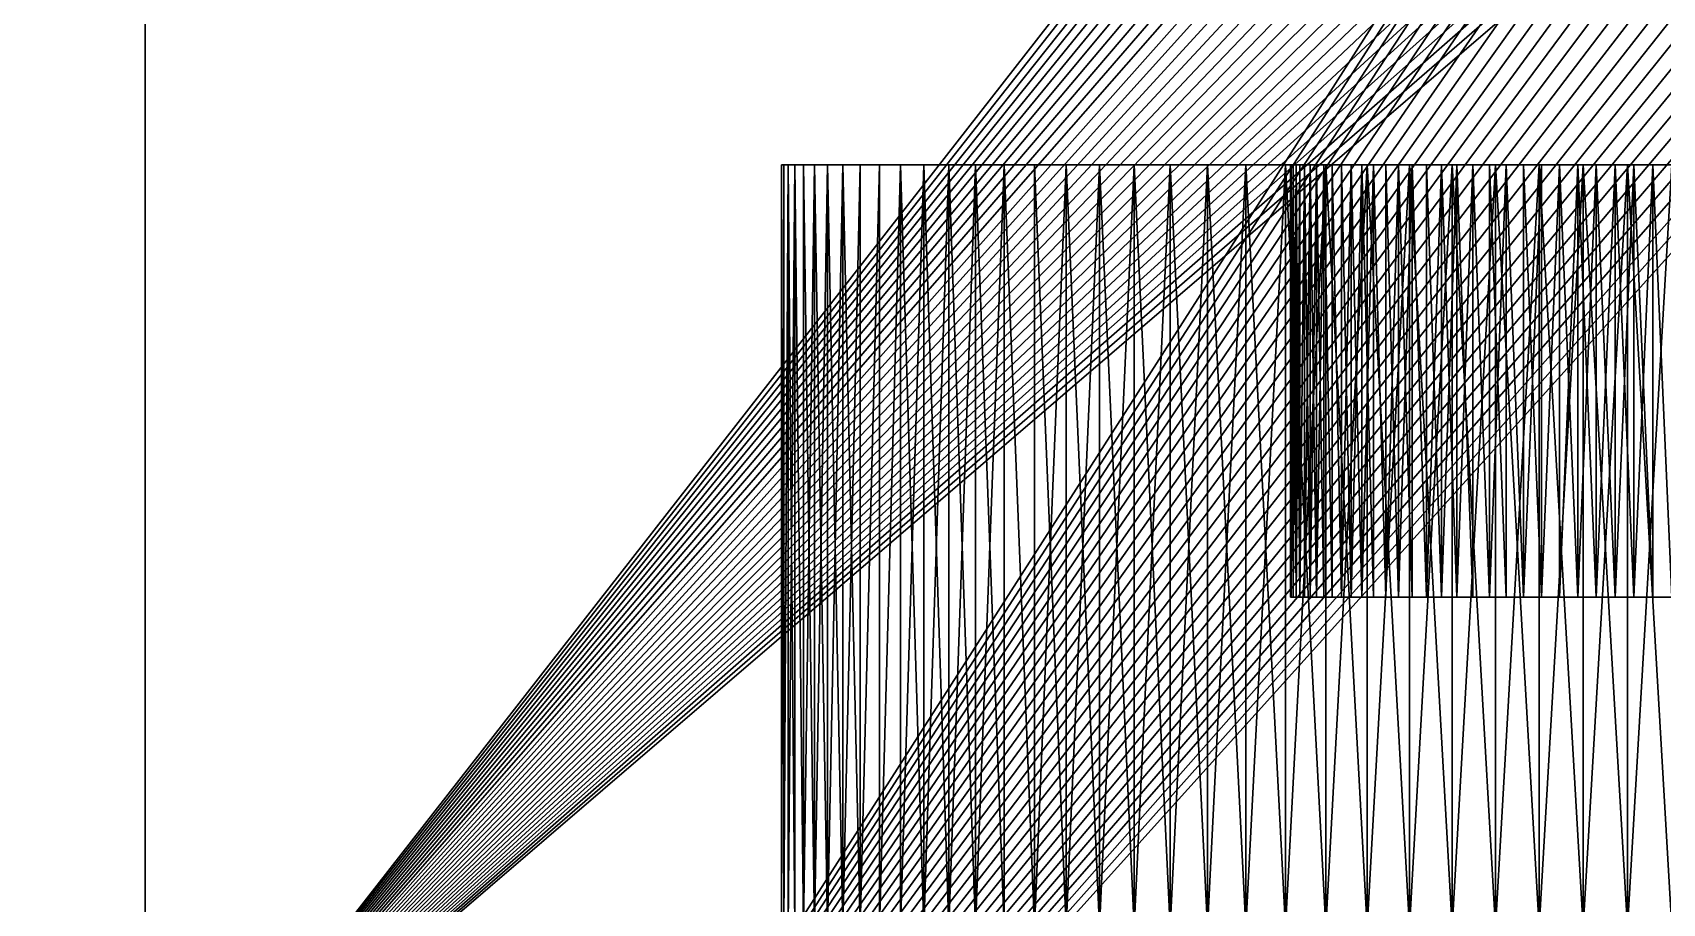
# Model space of a CAD drawing. Header units: millimetres. Extents: x 0 to 520, y -2 to 382.
# Drawn here: x 322.56 to 328.96, y 24.1 to 27.52 of the extents above; entities that cross this region are included whole.
import ezdxf

# ---------------------------------------------------------------- set-up
doc = ezdxf.new("R2010")
doc.units = ezdxf.units.MM

msp = doc.modelspace()

# ---------------------------------------------------------------- linework, layer by layer
at = {"layer": 'BRASS', "color": 52}
for points in [[(509.2, 369.2, 103), (10.8, 369.2, 103), (10.8, 10.8, 103)], [(509.2, 369.2, 103), (10.8, 10.8, 103), (509.2, 10.8, 103)], [(499.5, 20.5, 86), (20.5, 20.5, 86), (185.0411, 35.3505, 86)], [(499.5, 20.5, 86), (185.0411, 35.3505, 86), (334.9589, 35.3505, 86)]]:
    msp.add_3dface(points, dxfattribs=at)
at = {"layer": 'STEEL', "color": 8}
for points in [[(323, 23, 83), (323, 48, 83), (332.75, 35.5, 83)], [(323, 23, 83), (323, 20, 86), (323, 48, 86)], [(323, 23, 83), (323, 48, 86), (323, 48, 83)], [(323, 48, 86), (323, 20, 86), (332.7612, 35.276, 86)], [(323, 23, 83), (332.75, 35.5, 83), (332.7528, 35.3878, 83)], [(323, 23, 83), (332.7528, 35.3878, 83), (332.7612, 35.276, 83)], [(323, 23, 83), (332.7612, 35.276, 83), (332.7751, 35.1647, 83)], [(332.7612, 35.276, 86), (323, 20, 86), (332.7751, 35.1647, 86)], [(323, 23, 83), (332.7751, 35.1647, 83), (332.7946, 35.0542, 83)], [(332.7751, 35.1647, 86), (323, 20, 86), (332.7946, 35.0542, 86)], [(323, 23, 83), (332.7946, 35.0542, 83), (332.8196, 34.9448, 83)], [(332.7946, 35.0542, 86), (323, 20, 86), (332.8196, 34.9448, 86)], [(323, 23, 83), (332.8196, 34.9448, 83), (332.85, 34.8368, 83)], [(332.8196, 34.9448, 86), (323, 20, 86), (332.85, 34.8368, 86)], [(323, 23, 83), (332.85, 34.8368, 83), (332.8857, 34.7305, 83)], [(332.85, 34.8368, 86), (323, 20, 86), (332.8857, 34.7305, 86)], [(323, 23, 83), (332.8857, 34.7305, 83), (332.9267, 34.626, 83)], [(332.8857, 34.7305, 86), (323, 20, 86), (332.9267, 34.626, 86)], [(323, 23, 83), (332.9267, 34.626, 83), (332.9728, 34.5238, 83)], [(332.9267, 34.626, 86), (323, 20, 86), (332.9728, 34.5238, 86)], [(323, 23, 83), (332.9728, 34.5238, 83), (333.024, 34.4239, 83)], [(332.9728, 34.5238, 86), (323, 20, 86), (333.024, 34.4239, 86)], [(323, 23, 83), (333.024, 34.4239, 83), (333.0801, 34.3268, 83)], [(333.024, 34.4239, 86), (323, 20, 86), (333.0801, 34.3268, 86)], [(323, 23, 83), (333.0801, 34.3268, 83), (333.141, 34.2325, 83)], [(333.0801, 34.3268, 86), (323, 20, 86), (333.141, 34.2325, 86)], [(323, 23, 83), (333.141, 34.2325, 83), (333.2065, 34.1414, 83)], [(333.141, 34.2325, 86), (323, 20, 86), (333.2065, 34.1414, 86)], [(323, 23, 83), (333.2065, 34.1414, 83), (333.2764, 34.0537, 83)], [(333.2065, 34.1414, 86), (323, 20, 86), (333.2764, 34.0537, 86)], [(323, 23, 83), (333.2764, 34.0537, 83), (333.3506, 33.9696, 83)], [(333.2764, 34.0537, 86), (323, 20, 86), (333.3506, 33.9696, 86)], [(323, 23, 83), (333.3506, 33.9696, 83), (333.429, 33.8893, 83)], [(333.3506, 33.9696, 86), (323, 20, 86), (333.429, 33.8893, 86)], [(333.429, 33.8893, 83), (333.5112, 33.813, 83), (323, 23, 83)], [(333.5112, 33.813, 86), (333.429, 33.8893, 86), (323, 20, 86)], [(333.5112, 33.813, 83), (333.5971, 33.7409, 83), (323, 23, 83)], [(333.5971, 33.7409, 86), (333.5112, 33.813, 86), (323, 20, 86)], [(333.5971, 33.7409, 83), (333.6866, 33.6731, 83), (323, 23, 83)], [(333.6866, 33.6731, 86), (333.5971, 33.7409, 86), (323, 20, 86)], [(333.6866, 33.6731, 83), (333.7793, 33.6099, 83), (323, 23, 83)], [(333.7793, 33.6099, 86), (333.6866, 33.6731, 86), (323, 20, 86)], [(333.7793, 33.6099, 83), (333.875, 33.5514, 83), (323, 23, 83)], [(333.875, 33.5514, 86), (333.7793, 33.6099, 86), (323, 20, 86)], [(333.875, 33.5514, 83), (333.9735, 33.4978, 83), (323, 23, 83)], [(333.9735, 33.4978, 86), (333.875, 33.5514, 86), (323, 20, 86)], [(333.9735, 33.4978, 83), (334.0746, 33.4491, 83), (323, 23, 83)], [(334.0746, 33.4491, 86), (333.9735, 33.4978, 86), (323, 20, 86)], [(334.0746, 33.4491, 83), (334.178, 33.4055, 83), (323, 23, 83)], [(334.178, 33.4055, 86), (334.0746, 33.4491, 86), (323, 20, 86)], [(334.178, 33.4055, 83), (334.2834, 33.3672, 83), (323, 23, 83)], [(334.2834, 33.3672, 86), (334.178, 33.4055, 86), (323, 20, 86)], [(334.2834, 33.3672, 83), (334.3906, 33.3341, 83), (323, 23, 83)], [(334.3906, 33.3341, 86), (334.2834, 33.3672, 86), (323, 20, 86)], [(334.3906, 33.3341, 83), (334.4993, 33.3064, 83), (323, 23, 83)], [(334.4993, 33.3064, 86), (334.3906, 33.3341, 86), (323, 20, 86)], [(334.4993, 33.3064, 83), (334.6093, 33.2842, 83), (323, 23, 83)], [(334.6093, 33.2842, 86), (334.4993, 33.3064, 86), (323, 20, 86)], [(334.6093, 33.2842, 83), (334.7202, 33.2675, 83), (323, 23, 83)], [(334.7202, 33.2675, 86), (334.6093, 33.2842, 86), (323, 20, 86)], [(334.7202, 33.2675, 83), (334.8319, 33.2563, 83), (323, 23, 83)], [(334.8319, 33.2563, 86), (334.7202, 33.2675, 86), (323, 20, 86)], [(334.8319, 33.2563, 83), (334.9439, 33.2507, 83), (323, 23, 83)], [(334.9439, 33.2507, 86), (334.8319, 33.2563, 86), (323, 20, 86)], [(334.9439, 33.2507, 83), (347, 23, 83), (323, 23, 83)], [(334.9439, 33.2507, 86), (323, 20, 86), (347, 20, 86)], [(325.5098, 27, 75.2384), (325.5098, 24, 75.2384), (325.5011, 24, 75.4127)], [(325.5011, 27, 75.4127), (325.5098, 27, 75.2384), (325.5011, 24, 75.4127)], [(325.5011, 27, 75.5873), (325.5011, 24, 75.4127), (325.5011, 24, 75.5873)], [(325.5011, 27, 75.5873), (325.5011, 27, 75.4127), (325.5011, 24, 75.4127)], [(325.5098, 27, 75.7616), (325.5011, 24, 75.5873), (325.5098, 24, 75.7616)], [(325.5098, 27, 75.7616), (325.5011, 27, 75.5873), (325.5011, 24, 75.5873)], [(327.5005, 27, 75.4626), (325.5098, 27, 75.2384), (325.5011, 27, 75.4127)], [(327.5005, 27, 75.4626), (325.5011, 27, 75.4127), (325.5011, 27, 75.5873)], [(327.5005, 27, 75.5374), (327.5005, 27, 75.4626), (325.5011, 27, 75.5873)], [(327.5042, 27, 75.6121), (327.5005, 27, 75.5374), (325.5011, 27, 75.5873)], [(327.5042, 27, 75.6121), (325.5011, 27, 75.5873), (325.5098, 27, 75.7616)], [(325.5272, 27, 75.0648), (325.5272, 24, 75.0648), (325.5098, 24, 75.2384)], [(325.5098, 27, 75.2384), (325.5272, 27, 75.0648), (325.5098, 24, 75.2384)], [(325.5272, 27, 75.9352), (325.5098, 24, 75.7616), (325.5272, 24, 75.9352)], [(325.5272, 27, 75.9352), (325.5098, 27, 75.7616), (325.5098, 24, 75.7616)], [(327.5042, 27, 75.3879), (325.5272, 27, 75.0648), (325.5098, 27, 75.2384)], [(327.5005, 27, 75.4626), (327.5042, 27, 75.3879), (325.5098, 27, 75.2384)], [(327.5116, 27, 75.6865), (327.5042, 27, 75.6121), (325.5098, 27, 75.7616)], [(327.5116, 27, 75.6865), (325.5098, 27, 75.7616), (325.5272, 27, 75.9352)], [(325.5272, 27, 75.0648), (325.5532, 24, 74.8922), (325.5272, 24, 75.0648)], [(325.5272, 27, 75.0648), (325.5532, 27, 74.8922), (325.5532, 24, 74.8922)], [(325.5532, 27, 76.1078), (325.5272, 24, 75.9352), (325.5532, 24, 76.1078)], [(325.5532, 27, 76.1078), (325.5272, 27, 75.9352), (325.5272, 24, 75.9352)], [(327.5116, 27, 75.3135), (325.5532, 27, 74.8922), (325.5272, 27, 75.0648)], [(327.5042, 27, 75.3879), (327.5116, 27, 75.3135), (325.5272, 27, 75.0648)], [(327.5228, 27, 75.7605), (327.5116, 27, 75.6865), (325.5272, 27, 75.9352)], [(327.5228, 27, 75.7605), (325.5272, 27, 75.9352), (325.5532, 27, 76.1078)], [(325.5532, 27, 74.8922), (325.5878, 27, 74.7212), (325.5878, 24, 74.7212)], [(325.5532, 27, 74.8922), (325.5878, 24, 74.7212), (325.5532, 24, 74.8922)], [(325.5532, 27, 76.1078), (325.5532, 24, 76.1078), (325.5878, 24, 76.2788)], [(325.5878, 27, 76.2788), (325.5532, 27, 76.1078), (325.5878, 24, 76.2788)], [(327.5376, 27, 75.1662), (325.5878, 27, 74.7212), (325.5532, 27, 74.8922)], [(327.5228, 27, 75.2395), (327.5376, 27, 75.1662), (325.5532, 27, 74.8922)], [(327.5116, 27, 75.3135), (327.5228, 27, 75.2395), (325.5532, 27, 74.8922)], [(327.5376, 27, 75.8338), (327.5228, 27, 75.7605), (325.5532, 27, 76.1078)], [(327.5376, 27, 75.8338), (325.5532, 27, 76.1078), (325.5878, 27, 76.2788)], [(325.5878, 27, 74.7212), (325.6308, 27, 74.5521), (325.6308, 24, 74.5521)], [(325.5878, 27, 74.7212), (325.6308, 24, 74.5521), (325.5878, 24, 74.7212)], [(325.6308, 27, 76.4479), (325.5878, 24, 76.2788), (325.6308, 24, 76.4479)], [(325.6308, 27, 76.4479), (325.5878, 27, 76.2788), (325.5878, 24, 76.2788)], [(327.5376, 27, 75.1662), (325.6308, 27, 74.5521), (325.5878, 27, 74.7212)], [(327.5561, 27, 75.9063), (327.5376, 27, 75.8338), (325.5878, 27, 76.2788)], [(327.5561, 27, 75.9063), (325.5878, 27, 76.2788), (325.6308, 27, 76.4479)], [(325.6308, 27, 74.5521), (325.6823, 27, 74.3853), (325.6823, 24, 74.3853)], [(325.6308, 27, 74.5521), (325.6823, 24, 74.3853), (325.6308, 24, 74.5521)], [(325.6823, 27, 76.6147), (325.6308, 24, 76.4479), (325.6823, 24, 76.6147)], [(325.6823, 27, 76.6147), (325.6308, 27, 76.4479), (325.6308, 24, 76.4479)], [(327.5561, 27, 75.0937), (325.6823, 27, 74.3853), (325.6308, 27, 74.5521)], [(327.5376, 27, 75.1662), (327.5561, 27, 75.0937), (325.6308, 27, 74.5521)], [(327.5781, 27, 75.9777), (325.6308, 27, 76.4479), (325.6823, 27, 76.6147)], [(327.5781, 27, 75.9777), (327.5561, 27, 75.9063), (325.6308, 27, 76.4479)], [(325.6823, 27, 74.3853), (325.7419, 27, 74.2213), (325.7419, 24, 74.2213)], [(325.6823, 27, 74.3853), (325.7419, 24, 74.2213), (325.6823, 24, 74.3853)], [(325.7419, 27, 76.7787), (325.6823, 24, 76.6147), (325.7419, 24, 76.7787)], [(325.7419, 27, 76.7787), (325.6823, 27, 76.6147), (325.6823, 24, 76.6147)], [(327.6037, 27, 74.952), (325.7419, 27, 74.2213), (325.6823, 27, 74.3853)], [(327.5781, 27, 75.0223), (327.6037, 27, 74.952), (325.6823, 27, 74.3853)], [(327.5561, 27, 75.0937), (327.5781, 27, 75.0223), (325.6823, 27, 74.3853)], [(327.6037, 27, 76.048), (325.6823, 27, 76.6147), (325.7419, 27, 76.7787)], [(327.6037, 27, 76.048), (327.5781, 27, 75.9777), (325.6823, 27, 76.6147)], [(325.7419, 27, 74.2213), (325.8097, 24, 74.0605), (325.7419, 24, 74.2213)], [(325.7419, 27, 74.2213), (325.8097, 27, 74.0605), (325.8097, 24, 74.0605)], [(325.8097, 27, 76.9395), (325.7419, 24, 76.7787), (325.8097, 24, 76.9395)], [(325.8097, 27, 76.9395), (325.7419, 27, 76.7787), (325.7419, 24, 76.7787)], [(327.6327, 27, 74.8831), (325.8097, 27, 74.0605), (325.7419, 27, 74.2213)], [(327.6037, 27, 74.952), (327.6327, 27, 74.8831), (325.7419, 27, 74.2213)], [(327.6327, 27, 76.1169), (325.7419, 27, 76.7787), (325.8097, 27, 76.9395)], [(327.6327, 27, 76.1169), (327.6037, 27, 76.048), (325.7419, 27, 76.7787)], [(325.8854, 27, 73.9033), (325.8854, 24, 73.9033), (325.8097, 24, 74.0605)], [(325.8097, 27, 74.0605), (325.8854, 27, 73.9033), (325.8097, 24, 74.0605)], [(325.8854, 27, 77.0967), (325.8097, 24, 76.9395), (325.8854, 24, 77.0967)], [(325.8854, 27, 77.0967), (325.8097, 27, 76.9395), (325.8097, 24, 76.9395)], [(327.6652, 27, 74.8157), (325.8854, 27, 73.9033), (325.8097, 27, 74.0605)], [(327.6327, 27, 74.8831), (327.6652, 27, 74.8157), (325.8097, 27, 74.0605)], [(327.6652, 27, 76.1843), (325.8097, 27, 76.9395), (325.8854, 27, 77.0967)], [(327.6652, 27, 76.1843), (327.6327, 27, 76.1169), (325.8097, 27, 76.9395)], [(325.9689, 27, 73.75), (325.9689, 24, 73.75), (325.8854, 24, 73.9033)], [(325.8854, 27, 73.9033), (325.9689, 27, 73.75), (325.8854, 24, 73.9033)], [(325.9689, 27, 77.25), (325.8854, 24, 77.0967), (325.9689, 24, 77.25)], [(325.9689, 27, 77.25), (325.8854, 27, 77.0967), (325.8854, 24, 77.0967)], [(327.6652, 27, 74.8157), (325.9689, 27, 73.75), (325.8854, 27, 73.9033)], [(327.701, 27, 76.25), (325.8854, 27, 77.0967), (325.9689, 27, 77.25)], [(327.701, 27, 76.25), (327.6652, 27, 76.1843), (325.8854, 27, 77.0967)], [(325.9689, 27, 73.75), (326.0599, 24, 73.6011), (325.9689, 24, 73.75)], [(325.9689, 27, 73.75), (326.0599, 27, 73.6011), (326.0599, 24, 73.6011)], [(326.0599, 27, 77.3989), (325.9689, 24, 77.25), (326.0599, 24, 77.3989)], [(326.0599, 27, 77.3989), (325.9689, 27, 77.25), (325.9689, 24, 77.25)], [(327.74, 27, 74.6862), (326.0599, 27, 73.6011), (325.9689, 27, 73.75)], [(327.701, 27, 74.75), (327.74, 27, 74.6862), (325.9689, 27, 73.75)], [(327.6652, 27, 74.8157), (327.701, 27, 74.75), (325.9689, 27, 73.75)], [(327.74, 27, 76.3138), (325.9689, 27, 77.25), (326.0599, 27, 77.3989)], [(327.74, 27, 76.3138), (327.701, 27, 76.25), (325.9689, 27, 77.25)], [(326.0599, 27, 73.6011), (326.1582, 24, 73.4569), (326.0599, 24, 73.6011)], [(326.0599, 27, 73.6011), (326.1582, 27, 73.4569), (326.1582, 24, 73.4569)], [(326.1582, 27, 77.5431), (326.0599, 24, 77.3989), (326.1582, 24, 77.5431)], [(326.1582, 27, 77.5431), (326.0599, 27, 77.3989), (326.0599, 24, 77.3989)], [(327.74, 27, 74.6862), (326.1582, 27, 73.4569), (326.0599, 27, 73.6011)], [(327.7821, 27, 76.3756), (326.0599, 27, 77.3989), (326.1582, 27, 77.5431)], [(327.7821, 27, 76.3756), (327.74, 27, 76.3138), (326.0599, 27, 77.3989)], [(326.2636, 27, 73.3178), (326.2636, 24, 73.3178), (326.1582, 24, 73.4569)], [(326.1582, 27, 73.4569), (326.2636, 27, 73.3178), (326.1582, 24, 73.4569)], [(326.1582, 27, 77.5431), (326.1582, 24, 77.5431), (326.2636, 24, 77.6822)], [(326.2636, 27, 77.6822), (326.1582, 27, 77.5431), (326.2636, 24, 77.6822)], [(327.8273, 27, 74.5648), (326.2636, 27, 73.3178), (326.1582, 27, 73.4569)], [(327.7821, 27, 74.6244), (327.8273, 27, 74.5648), (326.1582, 27, 73.4569)], [(327.74, 27, 74.6862), (327.7821, 27, 74.6244), (326.1582, 27, 73.4569)], [(327.8273, 27, 76.4352), (326.1582, 27, 77.5431), (326.2636, 27, 77.6822)], [(327.8273, 27, 76.4352), (327.7821, 27, 76.3756), (326.1582, 27, 77.5431)], [(326.2636, 27, 73.3178), (326.3758, 24, 73.1841), (326.2636, 24, 73.3178)], [(326.2636, 27, 73.3178), (326.3758, 27, 73.1841), (326.3758, 24, 73.1841)], [(326.3758, 27, 77.8159), (326.2636, 24, 77.6822), (326.3758, 24, 77.8159)], [(326.3758, 27, 77.8159), (326.2636, 27, 77.6822), (326.2636, 24, 77.6822)], [(327.8273, 27, 74.5648), (326.3758, 27, 73.1841), (326.2636, 27, 73.3178)], [(327.8753, 27, 76.4925), (326.2636, 27, 77.6822), (326.3758, 27, 77.8159)], [(327.8753, 27, 76.4925), (327.8273, 27, 76.4352), (326.2636, 27, 77.6822)], [(326.3758, 27, 73.1841), (326.4945, 24, 73.0562), (326.3758, 24, 73.1841)], [(326.3758, 27, 73.1841), (326.4945, 27, 73.0562), (326.4945, 24, 73.0562)], [(326.3758, 27, 77.8159), (326.3758, 24, 77.8159), (326.4945, 24, 77.9438)], [(326.4945, 27, 77.9438), (326.3758, 27, 77.8159), (326.4945, 24, 77.9438)], [(327.9262, 27, 74.4526), (326.4945, 27, 73.0562), (326.3758, 27, 73.1841)], [(327.8753, 27, 74.5075), (327.9262, 27, 74.4526), (326.3758, 27, 73.1841)], [(327.8273, 27, 74.5648), (327.8753, 27, 74.5075), (326.3758, 27, 73.1841)], [(327.9262, 27, 76.5474), (326.3758, 27, 77.8159), (326.4945, 27, 77.9438)], [(327.9262, 27, 76.5474), (327.8753, 27, 76.4925), (326.3758, 27, 77.8159)], [(326.4945, 27, 73.0562), (326.6194, 24, 72.9343), (326.4945, 24, 73.0562)], [(326.4945, 27, 73.0562), (326.6194, 27, 72.9343), (326.6194, 24, 72.9343)], [(326.6194, 27, 78.0657), (326.4945, 24, 77.9438), (326.6194, 24, 78.0657)], [(326.6194, 27, 78.0657), (326.4945, 27, 77.9438), (326.4945, 24, 77.9438)], [(327.9797, 27, 74.4004), (326.4945, 27, 73.0562), (327.9262, 27, 74.4526)], [(327.9797, 27, 74.4004), (326.6194, 27, 72.9343), (326.4945, 27, 73.0562)], [(327.9797, 27, 76.5996), (327.9262, 27, 76.5474), (326.4945, 27, 77.9438)], [(326.6194, 27, 78.0657), (327.9797, 27, 76.5996), (326.4945, 27, 77.9438)], [(326.6194, 27, 72.9343), (326.7502, 24, 72.8188), (326.6194, 24, 72.9343)], [(326.6194, 27, 72.9343), (326.7502, 27, 72.8188), (326.7502, 24, 72.8188)], [(326.7502, 27, 78.1812), (326.6194, 27, 78.0657), (326.6194, 24, 78.0657)], [(326.7502, 27, 78.1812), (326.6194, 24, 78.0657), (326.7502, 24, 78.1812)], [(328.0358, 27, 74.3509), (326.6194, 27, 72.9343), (327.9797, 27, 74.4004)], [(328.0358, 27, 74.3509), (326.7502, 27, 72.8188), (326.6194, 27, 72.9343)], [(326.6194, 27, 78.0657), (328.0358, 27, 76.6491), (327.9797, 27, 76.5996)], [(326.7502, 27, 78.1812), (328.0358, 27, 76.6491), (326.6194, 27, 78.0657)], [(326.7502, 27, 72.8188), (326.8867, 24, 72.71), (326.7502, 24, 72.8188)], [(326.7502, 27, 72.8188), (326.8867, 27, 72.71), (326.8867, 24, 72.71)], [(326.8867, 27, 78.29), (326.7502, 27, 78.1812), (326.7502, 24, 78.1812)], [(326.8867, 27, 78.29), (326.7502, 24, 78.1812), (326.8867, 24, 78.29)], [(328.0943, 27, 74.3043), (326.7502, 27, 72.8188), (328.0358, 27, 74.3509)], [(328.0943, 27, 74.3043), (326.8867, 27, 72.71), (326.7502, 27, 72.8188)], [(326.8867, 27, 78.29), (328.0358, 27, 76.6491), (326.7502, 27, 78.1812)], [(326.8867, 27, 72.71), (327.0284, 24, 72.6082), (326.8867, 24, 72.71)], [(326.8867, 27, 72.71), (327.0284, 27, 72.6082), (327.0284, 24, 72.6082)], [(327.0284, 27, 78.3918), (326.8867, 27, 78.29), (326.8867, 24, 78.29)], [(327.0284, 27, 78.3918), (326.8867, 24, 78.29), (327.0284, 24, 78.3918)], [(328.155, 27, 74.2606), (326.8867, 27, 72.71), (328.0943, 27, 74.3043)], [(328.155, 27, 74.2606), (327.0284, 27, 72.6082), (326.8867, 27, 72.71)], [(326.8867, 27, 78.29), (328.0943, 27, 76.6957), (328.0358, 27, 76.6491)], [(326.8867, 27, 78.29), (328.155, 27, 76.7394), (328.0943, 27, 76.6957)], [(327.0284, 27, 78.3918), (328.155, 27, 76.7394), (326.8867, 27, 78.29)], [(327.0284, 27, 72.6082), (327.175, 24, 72.5135), (327.0284, 24, 72.6082)], [(327.0284, 27, 72.6082), (327.175, 27, 72.5135), (327.175, 24, 72.5135)], [(327.175, 27, 78.4865), (327.0284, 27, 78.3918), (327.0284, 24, 78.3918)], [(327.175, 27, 78.4865), (327.0284, 24, 78.3918), (327.175, 24, 78.4865)], [(328.2178, 27, 74.2201), (327.0284, 27, 72.6082), (328.155, 27, 74.2606)], [(328.2178, 27, 74.2201), (327.175, 27, 72.5135), (327.0284, 27, 72.6082)], [(327.175, 27, 78.4865), (328.155, 27, 76.7394), (327.0284, 27, 78.3918)], [(327.175, 27, 72.5135), (327.3261, 27, 72.4262), (327.3261, 24, 72.4262)], [(327.175, 27, 72.5135), (327.3261, 24, 72.4262), (327.175, 24, 72.5135)], [(327.3261, 27, 78.5738), (327.175, 27, 78.4865), (327.175, 24, 78.4865)], [(327.3261, 27, 78.5738), (327.175, 24, 78.4865), (327.3261, 24, 78.5738)], [(328.2826, 27, 74.1827), (327.175, 27, 72.5135), (328.2178, 27, 74.2201)], [(328.2826, 27, 74.1827), (327.3261, 27, 72.4262), (327.175, 27, 72.5135)], [(327.175, 27, 78.4865), (328.2178, 27, 76.7799), (328.155, 27, 76.7394)], [(327.3261, 27, 78.5738), (328.2178, 27, 76.7799), (327.175, 27, 78.4865)], [(327.3261, 27, 72.4262), (327.4814, 27, 72.3466), (327.4814, 24, 72.3466)], [(327.3261, 27, 72.4262), (327.4814, 24, 72.3466), (327.3261, 24, 72.4262)], [(327.4814, 27, 78.6534), (327.3261, 27, 78.5738), (327.3261, 24, 78.5738)], [(327.4814, 27, 78.6534), (327.3261, 24, 78.5738), (327.4814, 24, 78.6534)], [(328.3492, 27, 74.1485), (327.3261, 27, 72.4262), (328.2826, 27, 74.1827)], [(328.3492, 27, 74.1485), (327.4814, 27, 72.3466), (327.3261, 27, 72.4262)], [(327.3261, 27, 78.5738), (328.2826, 27, 76.8173), (328.2178, 27, 76.7799)], [(327.4814, 27, 78.6534), (328.2826, 27, 76.8173), (327.3261, 27, 78.5738)], [(327.4814, 27, 72.3466), (327.6405, 27, 72.2748), (327.6405, 24, 72.2748)], [(327.4814, 27, 72.3466), (327.6405, 24, 72.2748), (327.4814, 24, 72.3466)], [(327.6405, 27, 78.7252), (327.4814, 27, 78.6534), (327.4814, 24, 78.6534)], [(327.6405, 27, 78.7252), (327.4814, 24, 78.6534), (327.6405, 24, 78.7252)], [(328.4173, 27, 74.1178), (327.6405, 27, 72.2748), (327.4814, 27, 72.3466)], [(328.4173, 27, 74.1178), (327.4814, 27, 72.3466), (328.3492, 27, 74.1485)], [(327.4814, 27, 78.6534), (328.3492, 27, 76.8515), (328.2826, 27, 76.8173)], [(327.6405, 27, 78.7252), (328.3492, 27, 76.8515), (327.4814, 27, 78.6534)], [(327.5042, 25.3, 75.3879), (327.5005, 27, 75.4626), (327.5005, 25.3, 75.4626)], [(327.5042, 27, 75.3879), (327.5005, 27, 75.4626), (327.5042, 25.3, 75.3879)], [(327.5005, 25.3, 75.4626), (327.5005, 27, 75.5374), (327.5005, 25.3, 75.5374)], [(327.5005, 27, 75.4626), (327.5005, 27, 75.5374), (327.5005, 25.3, 75.4626)], [(327.5005, 25.3, 75.5374), (327.5042, 27, 75.6121), (327.5042, 25.3, 75.6121)], [(327.5005, 27, 75.5374), (327.5042, 27, 75.6121), (327.5005, 25.3, 75.5374)], [(327.5116, 25.3, 75.3135), (327.5042, 27, 75.3879), (327.5042, 25.3, 75.3879)], [(327.5116, 27, 75.3135), (327.5042, 27, 75.3879), (327.5116, 25.3, 75.3135)], [(327.5042, 25.3, 75.6121), (327.5116, 27, 75.6865), (327.5116, 25.3, 75.6865)], [(327.5042, 27, 75.6121), (327.5116, 27, 75.6865), (327.5042, 25.3, 75.6121)], [(327.5228, 25.3, 75.2395), (327.5116, 27, 75.3135), (327.5116, 25.3, 75.3135)], [(327.5228, 27, 75.2395), (327.5116, 27, 75.3135), (327.5228, 25.3, 75.2395)], [(327.5116, 25.3, 75.6865), (327.5228, 27, 75.7605), (327.5228, 25.3, 75.7605)], [(327.5116, 27, 75.6865), (327.5228, 27, 75.7605), (327.5116, 25.3, 75.6865)], [(327.5376, 27, 75.1662), (327.5228, 27, 75.2395), (327.5376, 25.3, 75.1662)], [(327.5376, 25.3, 75.1662), (327.5228, 27, 75.2395), (327.5228, 25.3, 75.2395)], [(327.5228, 25.3, 75.7605), (327.5376, 27, 75.8338), (327.5376, 25.3, 75.8338)], [(327.5228, 27, 75.7605), (327.5376, 27, 75.8338), (327.5228, 25.3, 75.7605)], [(327.5561, 25.3, 75.0937), (327.5561, 27, 75.0937), (327.5376, 25.3, 75.1662)], [(327.5561, 27, 75.0937), (327.5376, 27, 75.1662), (327.5376, 25.3, 75.1662)], [(327.5376, 25.3, 75.8338), (327.5561, 27, 75.9063), (327.5561, 25.3, 75.9063)], [(327.5376, 27, 75.8338), (327.5561, 27, 75.9063), (327.5376, 25.3, 75.8338)], [(327.5781, 27, 75.0223), (327.5561, 27, 75.0937), (327.5781, 25.3, 75.0223)], [(327.5781, 25.3, 75.0223), (327.5561, 27, 75.0937), (327.5561, 25.3, 75.0937)], [(327.5561, 25.3, 75.9063), (327.5781, 27, 75.9777), (327.5781, 25.3, 75.9777)], [(327.5561, 27, 75.9063), (327.5781, 27, 75.9777), (327.5561, 25.3, 75.9063)], [(327.6037, 25.3, 74.952), (327.6037, 27, 74.952), (327.5781, 25.3, 75.0223)], [(327.6037, 27, 74.952), (327.5781, 27, 75.0223), (327.5781, 25.3, 75.0223)], [(327.5781, 25.3, 75.9777), (327.5781, 27, 75.9777), (327.6037, 25.3, 76.048)], [(327.5781, 27, 75.9777), (327.6037, 27, 76.048), (327.6037, 25.3, 76.048)], [(327.6327, 25.3, 74.8831), (327.6037, 27, 74.952), (327.6037, 25.3, 74.952)], [(327.6327, 27, 74.8831), (327.6037, 27, 74.952), (327.6327, 25.3, 74.8831)], [(327.6037, 25.3, 76.048), (327.6327, 27, 76.1169), (327.6327, 25.3, 76.1169)], [(327.6037, 27, 76.048), (327.6327, 27, 76.1169), (327.6037, 25.3, 76.048)], [(327.6652, 25.3, 74.8157), (327.6327, 27, 74.8831), (327.6327, 25.3, 74.8831)], [(327.6652, 27, 74.8157), (327.6327, 27, 74.8831), (327.6652, 25.3, 74.8157)], [(327.6327, 25.3, 76.1169), (327.6327, 27, 76.1169), (327.6652, 25.3, 76.1843)], [(327.6327, 27, 76.1169), (327.6652, 27, 76.1843), (327.6652, 25.3, 76.1843)], [(327.6405, 27, 72.2748), (327.8029, 27, 72.2111), (327.8029, 24, 72.2111)], [(327.6405, 27, 72.2748), (327.8029, 24, 72.2111), (327.6405, 24, 72.2748)], [(327.8029, 27, 78.7889), (327.6405, 27, 78.7252), (327.6405, 24, 78.7252)], [(327.8029, 27, 78.7889), (327.6405, 24, 78.7252), (327.8029, 24, 78.7889)], [(328.487, 27, 74.0905), (327.8029, 27, 72.2111), (327.6405, 27, 72.2748)], [(328.487, 27, 74.0905), (327.6405, 27, 72.2748), (328.4173, 27, 74.1178)], [(327.6405, 27, 78.7252), (328.4173, 27, 76.8822), (328.3492, 27, 76.8515)], [(327.8029, 27, 78.7889), (328.4173, 27, 76.8822), (327.6405, 27, 78.7252)], [(327.701, 25.3, 74.75), (327.6652, 27, 74.8157), (327.6652, 25.3, 74.8157)], [(327.701, 27, 74.75), (327.6652, 27, 74.8157), (327.701, 25.3, 74.75)], [(327.6652, 25.3, 76.1843), (327.6652, 27, 76.1843), (327.701, 25.3, 76.25)], [(327.6652, 27, 76.1843), (327.701, 27, 76.25), (327.701, 25.3, 76.25)], [(327.74, 25.3, 74.6862), (327.701, 27, 74.75), (327.701, 25.3, 74.75)], [(327.74, 27, 74.6862), (327.701, 27, 74.75), (327.74, 25.3, 74.6862)], [(327.701, 25.3, 76.25), (327.74, 27, 76.3138), (327.74, 25.3, 76.3138)], [(327.701, 27, 76.25), (327.74, 27, 76.3138), (327.701, 25.3, 76.25)], [(327.7821, 25.3, 74.6244), (327.74, 27, 74.6862), (327.74, 25.3, 74.6862)], [(327.7821, 27, 74.6244), (327.74, 27, 74.6862), (327.7821, 25.3, 74.6244)], [(327.74, 25.3, 76.3138), (327.7821, 27, 76.3756), (327.7821, 25.3, 76.3756)], [(327.74, 27, 76.3138), (327.7821, 27, 76.3756), (327.74, 25.3, 76.3138)], [(327.8273, 25.3, 74.5648), (327.8273, 27, 74.5648), (327.7821, 25.3, 74.6244)], [(327.8273, 27, 74.5648), (327.7821, 27, 74.6244), (327.7821, 25.3, 74.6244)], [(327.7821, 25.3, 76.3756), (327.7821, 27, 76.3756), (327.8273, 25.3, 76.4352)], [(327.7821, 27, 76.3756), (327.8273, 27, 76.4352), (327.8273, 25.3, 76.4352)], [(327.8029, 27, 72.2111), (327.9684, 27, 72.1555), (327.9684, 24, 72.1555)], [(327.8029, 27, 72.2111), (327.9684, 24, 72.1555), (327.8029, 24, 72.2111)], [(327.9684, 27, 78.8445), (327.8029, 27, 78.7889), (327.8029, 24, 78.7889)], [(327.9684, 27, 78.8445), (327.8029, 24, 78.7889), (327.9684, 24, 78.8445)], [(328.5579, 27, 74.0666), (327.9684, 27, 72.1555), (327.8029, 27, 72.2111)], [(328.5579, 27, 74.0666), (327.8029, 27, 72.2111), (328.487, 27, 74.0905)], [(327.8029, 27, 78.7889), (328.487, 27, 76.9095), (328.4173, 27, 76.8822)], [(327.9684, 27, 78.8445), (328.487, 27, 76.9095), (327.8029, 27, 78.7889)], [(327.8753, 25.3, 74.5075), (327.8273, 27, 74.5648), (327.8273, 25.3, 74.5648)], [(327.8753, 27, 74.5075), (327.8273, 27, 74.5648), (327.8753, 25.3, 74.5075)], [(327.8273, 25.3, 76.4352), (327.8273, 27, 76.4352), (327.8753, 25.3, 76.4925)], [(327.8273, 27, 76.4352), (327.8753, 27, 76.4925), (327.8753, 25.3, 76.4925)], [(327.9262, 25.3, 74.4526), (327.8753, 27, 74.5075), (327.8753, 25.3, 74.5075)], [(327.9262, 27, 74.4526), (327.8753, 27, 74.5075), (327.9262, 25.3, 74.4526)], [(327.8753, 25.3, 76.4925), (327.9262, 27, 76.5474), (327.9262, 25.3, 76.5474)], [(327.8753, 27, 76.4925), (327.9262, 27, 76.5474), (327.8753, 25.3, 76.4925)], [(327.9797, 25.3, 74.4004), (327.9262, 27, 74.4526), (327.9262, 25.3, 74.4526)], [(327.9797, 27, 74.4004), (327.9262, 27, 74.4526), (327.9797, 25.3, 74.4004)], [(327.9262, 25.3, 76.5474), (327.9797, 27, 76.5996), (327.9797, 25.3, 76.5996)], [(327.9262, 27, 76.5474), (327.9797, 27, 76.5996), (327.9262, 25.3, 76.5474)], [(327.9684, 27, 72.1555), (328.1363, 27, 72.1082), (328.1363, 24, 72.1082)], [(327.9684, 27, 72.1555), (328.1363, 24, 72.1082), (327.9684, 24, 72.1555)], [(328.1363, 27, 78.8918), (327.9684, 27, 78.8445), (327.9684, 24, 78.8445)], [(328.1363, 27, 78.8918), (327.9684, 24, 78.8445), (328.1363, 24, 78.8918)], [(328.6299, 27, 74.0464), (328.1363, 27, 72.1082), (327.9684, 27, 72.1555)], [(328.6299, 27, 74.0464), (327.9684, 27, 72.1555), (328.5579, 27, 74.0666)], [(327.9684, 27, 78.8445), (328.5579, 27, 76.9334), (328.487, 27, 76.9095)], [(327.9684, 27, 78.8445), (328.6299, 27, 76.9536), (328.5579, 27, 76.9334)], [(328.1363, 27, 78.8918), (328.6299, 27, 76.9536), (327.9684, 27, 78.8445)], [(328.0358, 25.3, 74.3509), (327.9797, 27, 74.4004), (327.9797, 25.3, 74.4004)], [(328.0358, 27, 74.3509), (327.9797, 27, 74.4004), (328.0358, 25.3, 74.3509)], [(327.9797, 25.3, 76.5996), (327.9797, 27, 76.5996), (328.0358, 25.3, 76.6491)], [(327.9797, 27, 76.5996), (328.0358, 27, 76.6491), (328.0358, 25.3, 76.6491)], [(328.0943, 25.3, 74.3043), (328.0943, 27, 74.3043), (328.0358, 25.3, 74.3509)], [(328.0943, 27, 74.3043), (328.0358, 27, 74.3509), (328.0358, 25.3, 74.3509)], [(328.0358, 25.3, 76.6491), (328.0358, 27, 76.6491), (328.0943, 25.3, 76.6957)], [(328.0358, 27, 76.6491), (328.0943, 27, 76.6957), (328.0943, 25.3, 76.6957)], [(328.155, 25.3, 74.2606), (328.0943, 27, 74.3043), (328.0943, 25.3, 74.3043)], [(328.155, 27, 74.2606), (328.0943, 27, 74.3043), (328.155, 25.3, 74.2606)], [(328.0943, 25.3, 76.6957), (328.155, 27, 76.7394), (328.155, 25.3, 76.7394)], [(328.0943, 27, 76.6957), (328.155, 27, 76.7394), (328.0943, 25.3, 76.6957)], [(328.1363, 27, 72.1082), (328.3065, 27, 72.0694), (328.3065, 24, 72.0694)], [(328.1363, 27, 72.1082), (328.3065, 24, 72.0694), (328.1363, 24, 72.1082)], [(328.3065, 27, 78.9306), (328.1363, 27, 78.8918), (328.1363, 24, 78.8918)], [(328.3065, 27, 78.9306), (328.1363, 24, 78.8918), (328.3065, 24, 78.9306)], [(328.7028, 27, 74.0297), (328.1363, 27, 72.1082), (328.6299, 27, 74.0464)], [(328.7028, 27, 74.0297), (328.3065, 27, 72.0694), (328.1363, 27, 72.1082)], [(328.3065, 27, 78.9306), (328.6299, 27, 76.9536), (328.1363, 27, 78.8918)], [(328.2178, 25.3, 74.2201), (328.155, 27, 74.2606), (328.155, 25.3, 74.2606)], [(328.2178, 27, 74.2201), (328.155, 27, 74.2606), (328.2178, 25.3, 74.2201)], [(328.155, 27, 76.7394), (328.2178, 27, 76.7799), (328.155, 25.3, 76.7394)], [(328.155, 25.3, 76.7394), (328.2178, 27, 76.7799), (328.2178, 25.3, 76.7799)], [(328.2826, 27, 74.1827), (328.2178, 27, 74.2201), (328.2826, 25.3, 74.1827)], [(328.2826, 25.3, 74.1827), (328.2178, 27, 74.2201), (328.2178, 25.3, 74.2201)], [(328.2178, 25.3, 76.7799), (328.2178, 27, 76.7799), (328.2826, 25.3, 76.8173)], [(328.2178, 27, 76.7799), (328.2826, 27, 76.8173), (328.2826, 25.3, 76.8173)], [(328.3492, 27, 74.1485), (328.2826, 27, 74.1827), (328.3492, 25.3, 74.1485)], [(328.3492, 25.3, 74.1485), (328.2826, 27, 74.1827), (328.2826, 25.3, 74.1827)], [(328.2826, 27, 76.8173), (328.3492, 27, 76.8515), (328.2826, 25.3, 76.8173)], [(328.2826, 25.3, 76.8173), (328.3492, 27, 76.8515), (328.3492, 25.3, 76.8515)], [(328.3065, 27, 72.0694), (328.4784, 27, 72.0391), (328.4784, 24, 72.0391)], [(328.3065, 27, 72.0694), (328.4784, 24, 72.0391), (328.3065, 24, 72.0694)], [(328.4784, 27, 78.9609), (328.3065, 27, 78.9306), (328.3065, 24, 78.9306)], [(328.4784, 27, 78.9609), (328.3065, 24, 78.9306), (328.4784, 24, 78.9609)], [(328.7764, 27, 74.0168), (328.4784, 27, 72.0391), (328.3065, 27, 72.0694)], [(328.7764, 27, 74.0168), (328.3065, 27, 72.0694), (328.7028, 27, 74.0297)], [(328.3065, 27, 78.9306), (328.7028, 27, 76.9703), (328.6299, 27, 76.9536)], [(328.4784, 27, 78.9609), (328.7028, 27, 76.9703), (328.3065, 27, 78.9306)], [(328.4173, 27, 74.1178), (328.3492, 27, 74.1485), (328.4173, 25.3, 74.1178)], [(328.4173, 25.3, 74.1178), (328.3492, 27, 74.1485), (328.3492, 25.3, 74.1485)], [(328.3492, 25.3, 76.8515), (328.3492, 27, 76.8515), (328.4173, 25.3, 76.8822)], [(328.3492, 27, 76.8515), (328.4173, 27, 76.8822), (328.4173, 25.3, 76.8822)], [(328.487, 27, 74.0905), (328.4173, 27, 74.1178), (328.487, 25.3, 74.0905)], [(328.487, 25.3, 74.0905), (328.4173, 27, 74.1178), (328.4173, 25.3, 74.1178)], [(328.4173, 27, 76.8822), (328.487, 27, 76.9095), (328.4173, 25.3, 76.8822)], [(328.4173, 25.3, 76.8822), (328.487, 27, 76.9095), (328.487, 25.3, 76.9095)], [(328.4784, 27, 72.0391), (328.6515, 27, 72.0174), (328.6515, 24, 72.0174)], [(328.4784, 27, 72.0391), (328.6515, 24, 72.0174), (328.4784, 24, 72.0391)], [(328.6515, 27, 78.9826), (328.4784, 24, 78.9609), (328.6515, 24, 78.9826)], [(328.6515, 27, 78.9826), (328.4784, 27, 78.9609), (328.4784, 24, 78.9609)], [(328.8506, 27, 74.0075), (328.6515, 27, 72.0174), (328.4784, 27, 72.0391)], [(328.8506, 27, 74.0075), (328.4784, 27, 72.0391), (328.7764, 27, 74.0168)], [(328.4784, 27, 78.9609), (328.7764, 27, 76.9832), (328.7028, 27, 76.9703)], [(328.4784, 27, 78.9609), (328.8506, 27, 76.9925), (328.7764, 27, 76.9832)], [(328.6515, 27, 78.9826), (328.8506, 27, 76.9925), (328.4784, 27, 78.9609)], [(328.5579, 25.3, 74.0666), (328.5579, 27, 74.0666), (328.487, 25.3, 74.0905)], [(328.5579, 27, 74.0666), (328.487, 27, 74.0905), (328.487, 25.3, 74.0905)], [(328.487, 27, 76.9095), (328.5579, 27, 76.9334), (328.487, 25.3, 76.9095)], [(328.487, 25.3, 76.9095), (328.5579, 27, 76.9334), (328.5579, 25.3, 76.9334)], [(328.6299, 27, 74.0464), (328.5579, 27, 74.0666), (328.6299, 25.3, 74.0464)], [(328.6299, 25.3, 74.0464), (328.5579, 27, 74.0666), (328.5579, 25.3, 74.0666)], [(328.5579, 27, 76.9334), (328.6299, 27, 76.9536), (328.5579, 25.3, 76.9334)], [(328.5579, 25.3, 76.9334), (328.6299, 27, 76.9536), (328.6299, 25.3, 76.9536)], [(328.7028, 27, 74.0297), (328.6299, 27, 74.0464), (328.7028, 25.3, 74.0297)], [(328.7028, 25.3, 74.0297), (328.6299, 27, 74.0464), (328.6299, 25.3, 74.0464)], [(328.6299, 27, 76.9536), (328.7028, 27, 76.9703), (328.6299, 25.3, 76.9536)], [(328.6299, 25.3, 76.9536), (328.7028, 27, 76.9703), (328.7028, 25.3, 76.9703)], [(328.6515, 27, 72.0174), (328.8255, 27, 72.0044), (328.8255, 24, 72.0044)], [(328.6515, 27, 72.0174), (328.8255, 24, 72.0044), (328.6515, 24, 72.0174)], [(328.8255, 27, 78.9956), (328.6515, 27, 78.9826), (328.6515, 24, 78.9826)], [(328.8255, 27, 78.9956), (328.6515, 24, 78.9826), (328.8255, 24, 78.9956)], [(328.9252, 27, 74.0019), (328.6515, 27, 72.0174), (328.8506, 27, 74.0075)], [(328.9252, 27, 74.0019), (328.8255, 27, 72.0044), (328.6515, 27, 72.0174)], [(328.8255, 27, 78.9956), (328.8506, 27, 76.9925), (328.6515, 27, 78.9826)], [(328.7764, 27, 74.0168), (328.7028, 27, 74.0297), (328.7764, 25.3, 74.0168)], [(328.7764, 25.3, 74.0168), (328.7028, 27, 74.0297), (328.7028, 25.3, 74.0297)], [(328.7028, 27, 76.9703), (328.7764, 27, 76.9832), (328.7028, 25.3, 76.9703)], [(328.7028, 25.3, 76.9703), (328.7764, 27, 76.9832), (328.7764, 25.3, 76.9832)], [(328.8506, 27, 74.0075), (328.7764, 27, 74.0168), (328.8506, 25.3, 74.0075)], [(328.8506, 25.3, 74.0075), (328.7764, 27, 74.0168), (328.7764, 25.3, 74.0168)], [(328.7764, 27, 76.9832), (328.8506, 27, 76.9925), (328.7764, 25.3, 76.9832)], [(328.7764, 25.3, 76.9832), (328.8506, 27, 76.9925), (328.8506, 25.3, 76.9925)], [(328.8255, 27, 72.0044), (329, 27, 72), (329, 24, 72)], [(328.8255, 27, 72.0044), (329, 24, 72), (328.8255, 24, 72.0044)], [(329, 27, 79), (328.8255, 24, 78.9956), (329, 24, 79)], [(329, 27, 79), (328.8255, 27, 78.9956), (328.8255, 24, 78.9956)], [(329, 27, 74), (328.8255, 27, 72.0044), (328.9252, 27, 74.0019)], [(329, 27, 74), (329, 27, 72), (328.8255, 27, 72.0044)], [(328.8255, 27, 78.9956), (328.9252, 27, 76.9981), (328.8506, 27, 76.9925)], [(329, 27, 79), (328.9252, 27, 76.9981), (328.8255, 27, 78.9956)], [(328.9252, 27, 74.0019), (328.8506, 27, 74.0075), (328.9252, 25.3, 74.0019)], [(328.9252, 25.3, 74.0019), (328.8506, 27, 74.0075), (328.8506, 25.3, 74.0075)], [(328.8506, 25.3, 76.9925), (328.9252, 27, 76.9981), (328.9252, 25.3, 76.9981)], [(328.8506, 27, 76.9925), (328.9252, 27, 76.9981), (328.8506, 25.3, 76.9925)], [(329, 27, 79), (329, 27, 77), (328.9252, 27, 76.9981)], [(329, 27, 74), (328.9252, 27, 74.0019), (329, 25.3, 74)], [(329, 25.3, 74), (328.9252, 27, 74.0019), (328.9252, 25.3, 74.0019)], [(328.9252, 25.3, 76.9981), (328.9252, 27, 76.9981), (329, 25.3, 77)], [(328.9252, 27, 76.9981), (329, 27, 77), (329, 25.3, 77)], [(327.5005, 25.3, 75.5374), (327.5042, 25.3, 75.3879), (327.5005, 25.3, 75.4626)], [(327.5116, 25.3, 75.6865), (327.5005, 25.3, 75.5374), (327.5042, 25.3, 75.6121)], [(327.8273, 25.3, 76.4352), (327.5005, 25.3, 75.5374), (327.5116, 25.3, 75.6865)], [(327.9797, 25.3, 76.5996), (327.5005, 25.3, 75.5374), (327.8273, 25.3, 76.4352)], [(328.0943, 25.3, 76.6957), (327.5005, 25.3, 75.5374), (327.9797, 25.3, 76.5996)], [(328.0943, 25.3, 76.6957), (327.5042, 25.3, 75.3879), (327.5005, 25.3, 75.5374)], [(328.0943, 25.3, 76.6957), (327.5116, 25.3, 75.3135), (327.5042, 25.3, 75.3879)], [(327.5116, 25.3, 75.3135), (327.5561, 25.3, 75.0937), (327.5228, 25.3, 75.2395)], [(327.5116, 25.3, 75.3135), (327.5781, 25.3, 75.0223), (327.5561, 25.3, 75.0937)], [(327.5781, 25.3, 75.9777), (327.5116, 25.3, 75.6865), (327.5228, 25.3, 75.7605)], [(327.8273, 25.3, 76.4352), (327.5116, 25.3, 75.6865), (327.5781, 25.3, 75.9777)], [(328.155, 25.3, 76.7394), (327.5116, 25.3, 75.3135), (328.0943, 25.3, 76.6957)], [(328.155, 25.3, 76.7394), (327.5781, 25.3, 75.0223), (327.5116, 25.3, 75.3135)], [(327.5228, 25.3, 75.2395), (327.5561, 25.3, 75.0937), (327.5376, 25.3, 75.1662)], [(327.5781, 25.3, 75.9777), (327.5228, 25.3, 75.7605), (327.5376, 25.3, 75.8338)], [(327.5781, 25.3, 75.9777), (327.5376, 25.3, 75.8338), (327.5561, 25.3, 75.9063)], [(327.5781, 25.3, 75.0223), (327.6652, 25.3, 74.8157), (327.6037, 25.3, 74.952)], [(327.6327, 25.3, 76.1169), (327.5781, 25.3, 75.9777), (327.6037, 25.3, 76.048)], [(327.74, 25.3, 76.3138), (327.5781, 25.3, 75.9777), (327.6327, 25.3, 76.1169)], [(327.7821, 25.3, 76.3756), (327.5781, 25.3, 75.9777), (327.74, 25.3, 76.3138)], [(327.8273, 25.3, 76.4352), (327.5781, 25.3, 75.9777), (327.7821, 25.3, 76.3756)], [(328.155, 25.3, 76.7394), (327.6652, 25.3, 74.8157), (327.5781, 25.3, 75.0223)], [(327.6037, 25.3, 74.952), (327.6652, 25.3, 74.8157), (327.6327, 25.3, 74.8831)], [(327.74, 25.3, 76.3138), (327.6327, 25.3, 76.1169), (327.6652, 25.3, 76.1843)], [(327.6652, 25.3, 74.8157), (327.7821, 25.3, 74.6244), (327.74, 25.3, 74.6862)], [(327.6652, 25.3, 74.8157), (327.74, 25.3, 74.6862), (327.701, 25.3, 74.75)], [(327.74, 25.3, 76.3138), (327.6652, 25.3, 76.1843), (327.701, 25.3, 76.25)], [(328.155, 25.3, 76.7394), (327.7821, 25.3, 74.6244), (327.6652, 25.3, 74.8157)], [(327.7821, 25.3, 74.6244), (327.8753, 25.3, 74.5075), (327.8273, 25.3, 74.5648)], [(328.155, 25.3, 76.7394), (327.8753, 25.3, 74.5075), (327.7821, 25.3, 74.6244)], [(327.9262, 25.3, 76.5474), (327.8273, 25.3, 76.4352), (327.8753, 25.3, 76.4925)], [(327.9797, 25.3, 76.5996), (327.8273, 25.3, 76.4352), (327.9262, 25.3, 76.5474)], [(328.155, 25.3, 76.7394), (327.9262, 25.3, 74.4526), (327.8753, 25.3, 74.5075)], [(328.155, 25.3, 76.7394), (327.9797, 25.3, 74.4004), (327.9262, 25.3, 74.4526)], [(328.0943, 25.3, 76.6957), (327.9797, 25.3, 76.5996), (328.0358, 25.3, 76.6491)], [(328.3492, 25.3, 76.8515), (327.9797, 25.3, 74.4004), (328.155, 25.3, 76.7394)], [(328.3492, 25.3, 76.8515), (328.0358, 25.3, 74.3509), (327.9797, 25.3, 74.4004)], [(328.3492, 25.3, 76.8515), (328.0943, 25.3, 74.3043), (328.0358, 25.3, 74.3509)], [(328.3492, 25.3, 76.8515), (328.155, 25.3, 74.2606), (328.0943, 25.3, 74.3043)], [(328.2826, 25.3, 76.8173), (328.155, 25.3, 76.7394), (328.2178, 25.3, 76.7799)], [(328.3492, 25.3, 76.8515), (328.2178, 25.3, 74.2201), (328.155, 25.3, 74.2606)], [(328.3492, 25.3, 76.8515), (328.155, 25.3, 76.7394), (328.2826, 25.3, 76.8173)], [(328.3492, 25.3, 74.1485), (328.2826, 25.3, 74.1827), (328.2178, 25.3, 74.2201)], [(328.3492, 25.3, 76.8515), (328.3492, 25.3, 74.1485), (328.2178, 25.3, 74.2201)], [(328.487, 25.3, 76.9095), (328.3492, 25.3, 76.8515), (328.4173, 25.3, 76.8822)], [(328.5579, 25.3, 76.9334), (328.3492, 25.3, 74.1485), (328.3492, 25.3, 76.8515)], [(328.5579, 25.3, 76.9334), (328.4173, 25.3, 74.1178), (328.3492, 25.3, 74.1485)], [(328.5579, 25.3, 76.9334), (328.3492, 25.3, 76.8515), (328.487, 25.3, 76.9095)], [(328.6299, 25.3, 74.0464), (328.487, 25.3, 74.0905), (328.4173, 25.3, 74.1178)], [(328.7764, 25.3, 76.9832), (328.6299, 25.3, 74.0464), (328.4173, 25.3, 74.1178)], [(328.7764, 25.3, 76.9832), (328.4173, 25.3, 74.1178), (328.5579, 25.3, 76.9334)], [(328.6299, 25.3, 74.0464), (328.5579, 25.3, 74.0666), (328.487, 25.3, 74.0905)], [(328.7028, 25.3, 76.9703), (328.5579, 25.3, 76.9334), (328.6299, 25.3, 76.9536)], [(328.7764, 25.3, 76.9832), (328.5579, 25.3, 76.9334), (328.7028, 25.3, 76.9703)], [(328.7764, 25.3, 74.0168), (328.7028, 25.3, 74.0297), (328.6299, 25.3, 74.0464)], [(328.9252, 25.3, 76.9981), (328.7764, 25.3, 74.0168), (328.6299, 25.3, 74.0464)], [(328.9252, 25.3, 76.9981), (328.6299, 25.3, 74.0464), (328.7764, 25.3, 76.9832)], [(328.9252, 25.3, 76.9981), (328.7764, 25.3, 76.9832), (328.8506, 25.3, 76.9925)], [(329.1494, 25.3, 76.9925), (328.8506, 25.3, 74.0075), (328.7764, 25.3, 74.0168)], [(329.1494, 25.3, 76.9925), (328.7764, 25.3, 74.0168), (328.9252, 25.3, 76.9981)], [(329.1494, 25.3, 76.9925), (328.9252, 25.3, 74.0019), (328.8506, 25.3, 74.0075)], [(329.1494, 25.3, 76.9925), (328.9252, 25.3, 76.9981), (329, 25.3, 77)], [(329.2236, 25.3, 76.9832), (328.9252, 25.3, 74.0019), (329.1494, 25.3, 76.9925)], [(329.2236, 25.3, 76.9832), (329, 25.3, 74), (328.9252, 25.3, 74.0019)]]:
    msp.add_3dface(points, dxfattribs=at)

doc.saveas('drawing.dxf')
